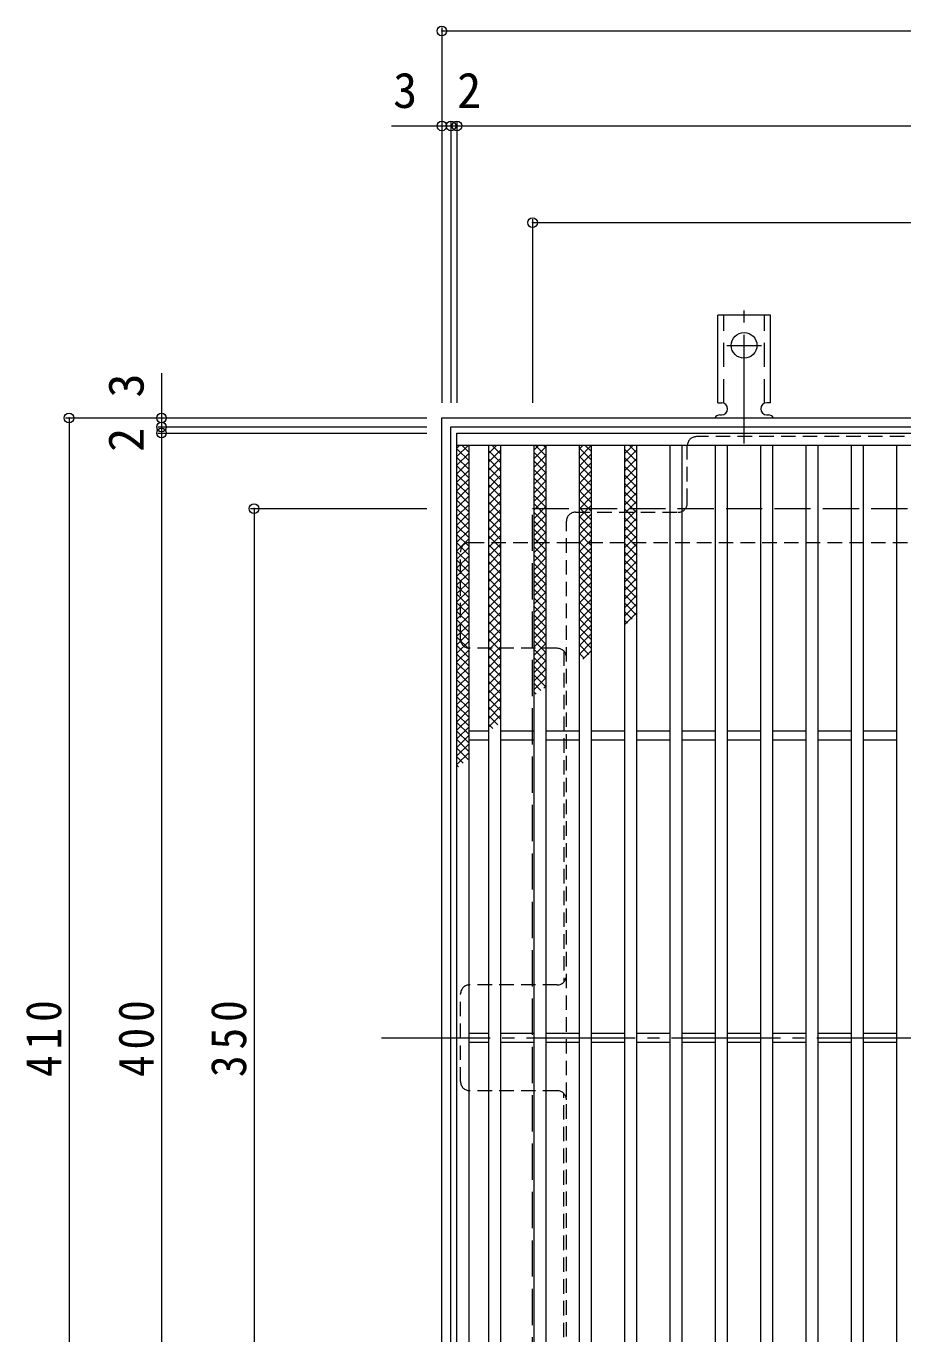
# Model space of a CAD drawing. Units: millimetres at full size, sheet at 1:4; details may follow other scales. Extents: x -837 to 1009, y -780 to 790.
# Drawn here: x -837.2 to -547.2, y 345.2 to 777.7 of the extents above; entities that cross this region are included whole.
import ezdxf
from ezdxf.enums import TextEntityAlignment as Align

# ---------------------------------------------------------------- set-up
doc = ezdxf.new("R2010")
doc.units = ezdxf.units.MM
doc.header["$LTSCALE"] = 4
doc.header["$PDMODE"] = 32
doc.header["$PDSIZE"] = 3.2
for name, pattern in [('CHAIN2', [12, 9, -1, 1, -1]), ('DASHED1', [1.8, 1.2, -0.6]), ('DASHED2', [3, 2, -1]), ('DASHED3', [4, 3, -1])]:
    doc.linetypes.add(name, pattern=pattern)
for name, color, linetype, lineweight in [('A-1_躯体', 2, 'Continuous', 9), ('A-2_仕上', 3, 'Continuous', 9), ('A-4_その他', 7, 'Continuous', 9), ('A-7_ハッチ', 2, 'Continuous', 9), ('A-9_ｸｳﾁｮｳｷ', 6, 'Continuous', 9), ('A-A_ﾊｯﾁ-ﾜｸ', 3, 'Continuous', 9)]:
    doc.layers.add(name, color=color, linetype=linetype, lineweight=lineweight)
doc.styles.add('ＭＳ ゴシック', font='')
doc.styles.get('ＭＳ ゴシック').set_extended_font_data('MS Gothic')

msp = doc.modelspace()

# ---------------------------------------------------------------- linework, layer by layer
at = {"layer": 'A-1_躯体'}
for points in [[(-699.713, 238.162), (-699.713, 648.162), (-289.713, 648.162), (-289.713, 238.162)], [(-696.713, 241.162), (-696.713, 645.162), (-292.713, 645.162), (-292.713, 241.162)]]:
    msp.add_lwpolyline(points, close=True, dxfattribs=at)
at = {"layer": 'A-1_躯体', "linetype": 'DASHED3'}
msp.add_lwpolyline([(-669.713, 268.162), (-669.713, 618.162), (-319.713, 618.162), (-319.713, 268.162)], close=True, dxfattribs=at)
at = {"layer": 'A-2_仕上'}
for p, q in [((-694.713, 639.162), (-294.713, 639.162)), ((-690.713, 247.162), (-690.713, 639.162)), ((-684.213, 247.162), (-684.213, 639.162)), ((-680.213, 247.162), (-680.213, 639.162)), ((-669.213, 247.162), (-669.213, 639.162)), ((-665.213, 247.162), (-665.213, 639.162)), ((-654.213, 247.162), (-654.213, 639.162)), ((-650.213, 247.162), (-650.213, 639.162)), ((-639.213, 247.162), (-639.213, 639.162)), ((-635.213, 247.162), (-635.213, 639.162)), ((-624.213, 247.162), (-624.213, 639.162)), ((-620.213, 247.162), (-620.213, 639.162)), ((-609.213, 247.162), (-609.213, 639.162)), ((-605.213, 247.162), (-605.213, 639.162)), ((-594.213, 247.162), (-594.213, 639.162)), ((-590.213, 247.162), (-590.213, 639.162)), ((-579.213, 247.162), (-579.213, 639.162)), ((-575.213, 247.162), (-575.213, 639.162)), ((-564.213, 247.162), (-564.213, 639.162)), ((-560.213, 247.162), (-560.213, 639.162)), ((-549.213, 247.162), (-549.213, 639.162)), ((-690.713, 544.662), (-684.213, 544.662)), ((-690.713, 541.662), (-684.213, 541.662)), ((-680.213, 544.662), (-669.213, 544.662)), ((-680.213, 541.662), (-669.213, 541.662)), ((-665.213, 544.662), (-654.213, 544.662)), ((-665.213, 541.662), (-654.213, 541.662)), ((-650.213, 544.662), (-639.213, 544.662)), ((-650.213, 541.662), (-639.213, 541.662)), ((-635.213, 544.662), (-624.213, 544.662)), ((-635.213, 541.662), (-624.213, 541.662)), ((-620.213, 544.662), (-609.213, 544.662)), ((-620.213, 541.662), (-609.213, 541.662)), ((-605.213, 544.662), (-594.213, 544.662)), ((-605.213, 541.662), (-594.213, 541.662)), ((-590.213, 544.662), (-579.213, 544.662)), ((-590.213, 541.662), (-579.213, 541.662)), ((-575.213, 544.662), (-564.213, 544.662)), ((-575.213, 541.662), (-564.213, 541.662)), ((-560.213, 544.662), (-549.213, 544.662)), ((-560.213, 541.662), (-549.213, 541.662)), ((-690.713, 444.662), (-684.213, 444.662)), ((-690.713, 441.662), (-684.213, 441.662)), ((-680.213, 444.662), (-669.213, 444.662)), ((-680.213, 441.662), (-669.213, 441.662)), ((-665.213, 444.662), (-654.213, 444.662)), ((-665.213, 441.662), (-654.213, 441.662)), ((-650.213, 444.662), (-639.213, 444.662)), ((-650.213, 441.662), (-639.213, 441.662)), ((-635.213, 444.662), (-624.213, 444.662)), ((-635.213, 441.662), (-624.213, 441.662)), ((-620.213, 444.662), (-609.213, 444.662)), ((-620.213, 441.662), (-609.213, 441.662)), ((-605.213, 444.662), (-594.213, 444.662)), ((-605.213, 441.662), (-594.213, 441.662)), ((-590.213, 444.662), (-579.213, 444.662)), ((-590.213, 441.662), (-579.213, 441.662)), ((-575.213, 444.662), (-564.213, 444.662)), ((-575.213, 441.662), (-564.213, 441.662)), ((-560.213, 444.662), (-549.213, 444.662)), ((-560.213, 441.662), (-549.213, 441.662))]:
    msp.add_line(p, q, dxfattribs=at)
msp.add_lwpolyline([(-694.713, 243.162), (-694.713, 643.162), (-294.713, 643.162), (-294.713, 243.162)], close=True, dxfattribs=at)
at = {"layer": 'A-4_その他'}
for p, q in [((-699.713, 777.325), (-699.713, 653.162)), ((-699.713, 776.125), (-289.713, 776.125)), ((-716.393, 744.737), (-696.713, 744.737)), ((-696.713, 745.937), (-696.713, 653.162)), ((-696.713, 744.737), (-694.713, 744.737)), ((-694.713, 745.937), (-694.713, 653.162)), ((-694.713, 744.737), (-294.713, 744.737)), ((-669.713, 713.941), (-669.713, 653.162)), ((-669.713, 712.741), (-319.713, 712.741)), ((-792.449, 662.926), (-792.449, 645.162)), ((-824.254, 648.162), (-704.713, 648.162)), ((-823.054, 648.162), (-823.054, 238.162)), ((-793.649, 645.162), (-704.713, 645.162)), ((-792.449, 645.162), (-792.449, 643.162)), ((-793.649, 643.162), (-704.713, 643.162)), ((-792.449, 643.162), (-792.449, 243.162)), ((-763.044, 618.162), (-704.713, 618.162)), ((-761.844, 618.162), (-761.844, 268.162))]:
    msp.add_line(p, q, dxfattribs=at)
for p in [(-699.713, 776.125), (-699.713, 744.737), (-696.713, 744.737), (-694.713, 744.737), (-669.713, 712.741), (-823.054, 648.162), (-792.449, 648.162), (-792.449, 645.162), (-792.449, 643.162), (-761.844, 618.162)]:
    msp.add_point(p, dxfattribs=at)
at = {"layer": 'A-7_ハッチ', "linetype": 'DASHED1'}
for p, q in [((-373.914, 641.966), (-615.512, 641.966)), ((-618.512, 619.966), (-618.512, 638.966)), ((-655.513, 616.966), (-621.512, 616.966)), ((-658.513, 272.359), (-658.513, 613.966)), ((-690.516, 606.966), (-658.513, 606.966)), ((-658.513, 606.966), (-330.913, 606.966)), ((-693.516, 574.965), (-693.516, 603.966)), ((-661.513, 571.965), (-690.516, 571.965)), ((-659.313, 571.004), (-659.313, 461.623)), ((-661.513, 460.663), (-690.516, 460.663)), ((-693.516, 428.662), (-693.516, 457.663)), ((-661.513, 425.662), (-690.516, 425.662)), ((-659.313, 315.32), (-659.313, 424.701))]:
    msp.add_line(p, q, dxfattribs=at)
at = {"layer": 'A-7_ハッチ', "linetype": 'CHAIN2'}
msp.add_line((-719.713, 443.162), (-269.713, 443.162), dxfattribs=at)
at = {"layer": 'A-7_ハッチ', "linetype": 'DASHED1'}
for centre, start, end in [((-615.512, 638.966), 90, 180), ((-621.512, 619.966), 270, 0), ((-655.513, 613.966), 90, 180), ((-690.516, 603.966), 90, 180), ((-690.516, 574.965), 180, 270), ((-661.513, 568.965), 0, 90), ((-661.513, 463.663), 270, 0), ((-690.516, 457.663), 90, 180), ((-690.516, 428.662), 180, 270), ((-661.513, 422.662), 0, 90)]:
    msp.add_arc(centre, 3, start, end, dxfattribs=at)
at = {"layer": 'A-9_ｸｳﾁｮｳｷ'}
for p, q in [((-694.713, 635.372), (-690.923, 639.163)), ((-694.713, 638.201), (-693.751, 639.163)), ((-694.713, 637.923), (-690.713, 633.924)), ((-694.713, 632.544), (-690.713, 636.544)), ((-693.124, 639.163), (-690.713, 636.752)), ((-684.213, 636.487), (-681.537, 639.163)), ((-684.213, 633.659), (-680.213, 637.659)), ((-684.213, 637.323), (-680.213, 633.323)), ((-683.226, 639.163), (-680.213, 636.151)), ((-680.397, 639.163), (-680.213, 638.98)), ((-669.213, 637.555), (-667.604, 639.163)), ((-669.213, 634.726), (-665.213, 638.726)), ((-669.213, 636.675), (-665.213, 632.675)), ((-669.213, 631.898), (-665.213, 635.898)), ((-668.873, 639.163), (-665.213, 635.503)), ((-666.045, 639.163), (-665.213, 638.332)), ((-654.213, 637.946), (-652.996, 639.163)), ((-654.213, 635.118), (-650.213, 639.118)), ((-654.213, 638.179), (-650.213, 634.179)), ((-654.213, 632.289), (-650.213, 636.29)), ((-652.368, 639.163), (-650.213, 637.007)), ((-639.213, 636.413), (-636.463, 639.163)), ((-639.213, 637.759), (-635.213, 633.759)), ((-639.213, 633.585), (-635.213, 637.585)), ((-637.789, 639.163), (-635.213, 636.587)), ((-694.713, 635.095), (-690.713, 631.094)), ((-694.713, 629.715), (-690.713, 633.715)), ((-694.713, 632.267), (-690.713, 628.266)), ((-684.213, 630.83), (-680.213, 634.83)), ((-684.213, 634.494), (-680.213, 630.495)), ((-684.213, 628.002), (-680.213, 632.002)), ((-684.213, 631.666), (-680.213, 627.666)), ((-669.213, 633.846), (-665.213, 629.846)), ((-669.213, 629.07), (-665.213, 633.069)), ((-654.213, 635.351), (-650.213, 631.351)), ((-654.213, 629.461), (-650.213, 633.461)), ((-654.213, 632.522), (-650.213, 628.522)), ((-639.213, 634.93), (-635.213, 630.93)), ((-639.213, 630.757), (-635.213, 634.757)), ((-639.213, 632.102), (-635.213, 628.102)), ((-639.213, 627.928), (-635.213, 631.928)), ((-694.713, 626.887), (-690.713, 630.886)), ((-694.713, 629.438), (-690.713, 625.438)), ((-694.713, 624.058), (-690.713, 628.058)), ((-684.213, 625.173), (-680.213, 629.174)), ((-684.213, 628.838), (-680.213, 624.837)), ((-669.213, 631.018), (-665.213, 627.018)), ((-669.213, 626.241), (-665.213, 630.241)), ((-669.213, 628.19), (-665.213, 624.189)), ((-669.213, 623.413), (-665.213, 627.413)), ((-654.213, 626.633), (-650.213, 630.632)), ((-654.213, 629.694), (-650.213, 625.693)), ((-654.213, 623.804), (-650.213, 627.804)), ((-639.213, 629.274), (-635.213, 625.273)), ((-639.213, 625.1), (-635.213, 629.1)), ((-694.713, 626.61), (-690.713, 622.61)), ((-694.713, 621.23), (-690.713, 625.23)), ((-694.713, 623.781), (-690.713, 619.781)), ((-684.213, 622.345), (-680.213, 626.345)), ((-684.213, 626.009), (-680.213, 622.009)), ((-684.213, 619.516), (-680.213, 623.516)), ((-684.213, 623.18), (-680.213, 619.18)), ((-669.213, 625.361), (-665.213, 621.361)), ((-669.213, 620.584), (-665.213, 624.585)), ((-654.213, 626.865), (-650.213, 622.865)), ((-654.213, 620.976), (-650.213, 624.976)), ((-654.213, 624.037), (-650.213, 620.037)), ((-639.213, 626.445), (-635.213, 622.445)), ((-639.213, 622.271), (-635.213, 626.271)), ((-639.213, 623.616), (-635.213, 619.617)), ((-639.213, 619.443), (-635.213, 623.443)), ((-694.713, 618.402), (-690.713, 622.402)), ((-694.713, 620.953), (-690.713, 616.953)), ((-694.713, 615.573), (-690.713, 619.573)), ((-684.213, 616.688), (-680.213, 620.688)), ((-684.213, 620.352), (-680.213, 616.352)), ((-669.213, 622.532), (-665.213, 618.533)), ((-669.213, 617.756), (-665.213, 621.756)), ((-669.213, 619.704), (-665.213, 615.704)), ((-669.213, 614.927), (-665.213, 618.927)), ((-654.213, 618.147), (-650.213, 622.147)), ((-654.213, 621.208), (-650.213, 617.208)), ((-654.213, 615.319), (-650.213, 619.319)), ((-639.213, 620.788), (-635.213, 616.788)), ((-639.213, 616.614), (-635.213, 620.614)), ((-694.713, 618.124), (-690.713, 614.125)), ((-694.713, 612.744), (-690.713, 616.745)), ((-694.713, 615.296), (-690.713, 611.296)), ((-684.213, 613.86), (-680.213, 617.86)), ((-684.213, 617.524), (-680.213, 613.524)), ((-684.213, 611.031), (-680.213, 615.031)), ((-684.213, 614.695), (-680.213, 610.696)), ((-669.213, 616.876), (-665.213, 612.876)), ((-669.213, 612.099), (-665.213, 616.099)), ((-654.213, 618.38), (-650.213, 614.38)), ((-654.213, 612.49), (-650.213, 616.491)), ((-654.213, 615.551), (-650.213, 611.552)), ((-639.213, 617.96), (-635.213, 613.96)), ((-639.213, 613.786), (-635.213, 617.786)), ((-639.213, 615.131), (-635.213, 611.132)), ((-639.213, 610.958), (-635.213, 614.958)), ((-694.713, 609.916), (-690.713, 613.917)), ((-694.713, 612.468), (-690.713, 608.467)), ((-694.713, 607.088), (-690.713, 611.087)), ((-684.213, 608.203), (-680.213, 612.203)), ((-684.213, 611.867), (-680.213, 607.867)), ((-669.213, 614.047), (-665.213, 610.047)), ((-669.213, 609.271), (-665.213, 613.271)), ((-669.213, 611.219), (-665.213, 607.219)), ((-669.213, 606.442), (-665.213, 610.442)), ((-654.213, 609.662), (-650.213, 613.662)), ((-654.213, 612.723), (-650.213, 608.723)), ((-654.213, 606.834), (-650.213, 610.833)), ((-654.213, 609.895), (-650.213, 605.894)), ((-639.213, 612.303), (-635.213, 608.303)), ((-639.213, 608.129), (-635.213, 612.129)), ((-694.713, 609.639), (-690.713, 605.639)), ((-694.713, 604.259), (-690.713, 608.259)), ((-694.713, 606.811), (-690.713, 602.811)), ((-684.213, 605.374), (-680.213, 609.375)), ((-684.213, 609.039), (-680.213, 605.038)), ((-684.213, 602.546), (-680.213, 606.546)), ((-684.213, 606.21), (-680.213, 602.21)), ((-669.213, 608.391), (-665.213, 604.39)), ((-669.213, 603.614), (-665.213, 607.614)), ((-669.213, 605.562), (-665.213, 601.562)), ((-654.213, 604.005), (-650.213, 608.005)), ((-654.213, 607.066), (-650.213, 603.066)), ((-639.213, 609.475), (-635.213, 605.474)), ((-639.213, 605.301), (-635.213, 609.301)), ((-639.213, 606.646), (-635.213, 602.646)), ((-639.213, 602.472), (-635.213, 606.472)), ((-694.713, 601.431), (-690.713, 605.431)), ((-694.713, 603.982), (-690.713, 599.982)), ((-694.713, 598.603), (-690.713, 602.603)), ((-694.713, 601.154), (-690.713, 597.154)), ((-684.213, 599.717), (-680.213, 603.717)), ((-684.213, 603.381), (-680.213, 599.382)), ((-669.213, 600.785), (-665.213, 604.786)), ((-669.213, 602.734), (-665.213, 598.734)), ((-669.213, 597.957), (-665.213, 601.957)), ((-654.213, 601.177), (-650.213, 605.177)), ((-654.213, 604.238), (-650.213, 600.238)), ((-654.213, 598.348), (-650.213, 602.348)), ((-654.213, 601.409), (-650.213, 597.409)), ((-639.213, 603.817), (-635.213, 599.818)), ((-639.213, 599.644), (-635.213, 603.644)), ((-694.713, 595.774), (-690.713, 599.774)), ((-694.713, 598.325), (-690.713, 594.326)), ((-694.713, 592.945), (-690.713, 596.946)), ((-684.213, 596.889), (-680.213, 600.889)), ((-684.213, 600.553), (-680.213, 596.553)), ((-684.213, 594.061), (-680.213, 598.061)), ((-684.213, 597.725), (-680.213, 593.725)), ((-669.213, 599.905), (-665.213, 595.905)), ((-669.213, 595.128), (-665.213, 599.128)), ((-669.213, 597.077), (-665.213, 593.077)), ((-654.213, 595.52), (-650.213, 599.52)), ((-654.213, 598.581), (-650.213, 594.581)), ((-639.213, 600.989), (-635.213, 596.989)), ((-639.213, 596.816), (-635.213, 600.815)), ((-639.213, 598.161), (-635.213, 594.161)), ((-639.213, 593.987), (-635.213, 597.987)), ((-694.713, 595.497), (-690.713, 591.497)), ((-694.713, 590.117), (-690.713, 594.117)), ((-694.713, 592.669), (-690.713, 588.669)), ((-684.213, 591.233), (-680.213, 595.232)), ((-684.213, 594.897), (-680.213, 590.897)), ((-669.213, 592.3), (-665.213, 596.3)), ((-669.213, 594.248), (-665.213, 590.249)), ((-669.213, 589.472), (-665.213, 593.472)), ((-654.213, 592.691), (-650.213, 596.692)), ((-654.213, 595.752), (-650.213, 591.753)), ((-654.213, 589.863), (-650.213, 593.863)), ((-654.213, 592.924), (-650.213, 588.924)), ((-639.213, 595.333), (-635.213, 591.333)), ((-639.213, 591.158), (-635.213, 595.159)), ((-639.213, 592.504), (-635.213, 588.504)), ((-694.713, 587.289), (-690.713, 591.289)), ((-694.713, 589.84), (-690.713, 585.84)), ((-694.713, 584.46), (-690.713, 588.46)), ((-684.213, 588.404), (-680.213, 592.404)), ((-684.213, 592.068), (-680.213, 588.068)), ((-684.213, 585.575), (-680.213, 589.576)), ((-684.213, 589.24), (-680.213, 585.239)), ((-669.213, 591.42), (-665.213, 587.42)), ((-669.213, 586.644), (-665.213, 590.643)), ((-669.213, 588.592), (-665.213, 584.591)), ((-654.213, 587.035), (-650.213, 591.034)), ((-654.213, 590.096), (-650.213, 586.096)), ((-654.213, 584.206), (-650.213, 588.206)), ((-639.213, 588.33), (-635.213, 592.331)), ((-639.213, 589.676), (-635.213, 585.675)), ((-639.213, 585.502), (-635.213, 589.501)), ((-694.713, 587.012), (-690.713, 583.012)), ((-694.713, 581.632), (-690.713, 585.632)), ((-694.713, 584.184), (-690.713, 580.183)), ((-684.213, 582.747), (-680.213, 586.747)), ((-684.213, 586.411), (-680.213, 582.411)), ((-684.213, 579.919), (-680.213, 583.918)), ((-669.213, 583.814), (-665.213, 587.815)), ((-669.213, 585.763), (-665.213, 581.763)), ((-669.213, 580.986), (-665.213, 584.987)), ((-654.213, 587.267), (-650.213, 583.267)), ((-654.213, 581.378), (-650.213, 585.378)), ((-654.213, 584.439), (-650.213, 580.439)), ((-639.213, 586.847), (-635.213, 582.847)), ((-639.213, 582.673), (-635.213, 586.673)), ((-639.213, 584.019), (-636.757, 581.563)), ((-639.213, 579.845), (-635.213, 583.845)), ((-694.713, 578.804), (-690.713, 582.804)), ((-694.713, 581.355), (-690.713, 577.355)), ((-694.713, 575.975), (-690.713, 579.975)), ((-684.213, 583.583), (-680.213, 579.583)), ((-684.213, 577.09), (-680.213, 581.09)), ((-684.213, 580.754), (-680.213, 576.754)), ((-669.213, 582.934), (-665.213, 578.935)), ((-669.213, 578.158), (-665.213, 582.158)), ((-669.213, 580.106), (-665.213, 576.106)), ((-654.213, 578.55), (-650.213, 582.549)), ((-654.213, 581.611), (-650.213, 577.61)), ((-654.213, 575.721), (-650.213, 579.721)), ((-639.213, 581.19), (-638.345, 580.322)), ((-694.713, 578.526), (-690.713, 574.527)), ((-694.713, 573.146), (-690.713, 577.147)), ((-694.713, 575.698), (-690.713, 571.698)), ((-684.213, 574.262), (-680.213, 578.262)), ((-684.213, 577.926), (-680.213, 573.926)), ((-684.213, 571.434), (-680.213, 575.433)), ((-669.213, 575.33), (-665.213, 579.329)), ((-669.213, 577.278), (-665.213, 573.278)), ((-669.213, 572.501), (-665.213, 576.501)), ((-654.213, 578.782), (-650.213, 574.782)), ((-654.213, 572.892), (-650.213, 576.893)), ((-654.213, 575.953), (-650.213, 571.954)), ((-694.713, 570.318), (-690.713, 574.318)), ((-694.713, 572.87), (-690.713, 568.87)), ((-694.713, 567.49), (-690.713, 571.49)), ((-684.213, 575.097), (-680.213, 571.098)), ((-684.213, 568.605), (-680.213, 572.605)), ((-684.213, 572.269), (-680.213, 568.269)), ((-669.213, 574.45), (-665.213, 570.45)), ((-669.213, 569.673), (-665.213, 573.673)), ((-669.213, 571.621), (-665.213, 567.621)), ((-654.213, 570.064), (-650.213, 574.064)), ((-654.213, 573.125), (-651.051, 569.964)), ((-653.03, 568.419), (-650.213, 571.235)), ((-694.713, 570.041), (-690.713, 566.041)), ((-694.713, 564.662), (-690.713, 568.661)), ((-694.713, 567.213), (-690.713, 563.213)), ((-684.213, 565.776), (-680.213, 569.777)), ((-684.213, 569.441), (-680.213, 565.44)), ((-684.213, 562.948), (-680.213, 566.948)), ((-684.213, 566.612), (-680.213, 562.612)), ((-669.213, 566.844), (-665.213, 570.844)), ((-669.213, 568.793), (-665.213, 564.792)), ((-669.213, 564.015), (-665.213, 568.016)), ((-654.213, 570.297), (-652.639, 568.723)), ((-694.713, 561.833), (-690.713, 565.833)), ((-694.713, 564.385), (-690.713, 560.384)), ((-694.713, 559.005), (-690.713, 563.005)), ((-684.213, 560.12), (-680.213, 564.12)), ((-684.213, 563.784), (-680.213, 559.784)), ((-669.213, 565.964), (-665.213, 561.964)), ((-669.213, 561.187), (-665.213, 565.187)), ((-669.213, 563.136), (-665.345, 559.269)), ((-669.213, 558.359), (-665.213, 562.359)), ((-694.713, 561.556), (-690.713, 557.556)), ((-694.713, 556.176), (-690.713, 560.176)), ((-694.713, 558.727), (-690.713, 554.728)), ((-684.213, 557.291), (-680.213, 561.291)), ((-684.213, 560.955), (-680.213, 556.955)), ((-684.213, 554.463), (-680.213, 558.463)), ((-684.213, 558.127), (-680.213, 554.127)), ((-669.213, 560.307), (-666.934, 558.028)), ((-665.935, 558.809), (-665.213, 559.53)), ((-694.713, 553.348), (-690.713, 557.348)), ((-694.713, 555.899), (-690.713, 551.899)), ((-694.713, 550.519), (-690.713, 554.519)), ((-684.213, 551.635), (-680.213, 555.635)), ((-684.213, 555.298), (-680.213, 551.299)), ((-669.213, 557.479), (-668.522, 556.789)), ((-694.713, 553.071), (-690.713, 549.071)), ((-694.713, 547.691), (-690.713, 551.691)), ((-694.713, 550.242), (-690.713, 546.243)), ((-684.213, 548.806), (-680.213, 552.806)), ((-684.213, 552.47), (-680.213, 548.47)), ((-684.213, 545.977), (-680.213, 549.978)), ((-684.213, 549.642), (-681.229, 546.657)), ((-694.713, 544.863), (-690.713, 548.863)), ((-694.713, 547.414), (-690.713, 543.414)), ((-694.713, 542.034), (-690.713, 546.034)), ((-684.213, 546.813), (-682.817, 545.417)), ((-694.713, 544.586), (-690.713, 540.585)), ((-694.713, 539.206), (-690.713, 543.206)), ((-694.713, 541.758), (-690.713, 537.757)), ((-694.713, 536.377), (-690.713, 540.377)), ((-694.713, 538.928), (-691.023, 535.239)), ((-694.713, 533.549), (-690.713, 537.549)), ((-694.713, 536.1), (-692.611, 533.998)), ((-694.713, 533.272), (-694.199, 532.758))]:
    msp.add_line(p, q, dxfattribs=at)
at = {"layer": 'A-A_ﾊｯﾁ-ﾜｸ', "color": 7, "linetype": 'CHAIN2'}
for p, q in [((-599.713, 639.694), (-599.713, 687.095)), ((-605.489, 672.162), (-593.937, 672.162))]:
    msp.add_line(p, q, dxfattribs=at)
at = {"layer": 'A-A_ﾊｯﾁ-ﾜｸ'}
for p, q in [((-608.463, 653.162), (-608.463, 682.162)), ((-590.963, 682.162), (-608.463, 682.162)), ((-590.963, 653.162), (-590.963, 682.162)), ((-608.463, 653.162), (-607.213, 653.162)), ((-590.963, 653.162), (-592.213, 653.162)), ((-607.713, 649.162), (-607.213, 649.162)), ((-592.218, 649.162), (-591.704, 649.162))]:
    msp.add_line(p, q, dxfattribs=at)
at = {"layer": 'A-A_ﾊｯﾁ-ﾜｸ', "linetype": 'DASHED2'}
for p, q in [((-606.463, 653.016), (-606.463, 682.162)), ((-592.963, 653.016), (-592.963, 682.162))]:
    msp.add_line(p, q, dxfattribs=at)
at = {"layer": 'A-A_ﾊｯﾁ-ﾜｸ'}
msp.add_circle((-599.713, 672.162), 4.25, dxfattribs=at)
for centre, start, end in [((-607.213, 651.162), 270, 90), ((-592.213, 651.162), 90, 269.86671), ((-607.713, 647.162), 90.27597, 150.00049), ((-591.713, 647.162), 29.99928, 89.75838)]:
    msp.add_arc(centre, 2, start, end, dxfattribs=at)

# ---------------------------------------------------------------- texts
at = {"layer": 'A-4_その他', "color": 2, "style": 'ＭＳ ゴシック'}
for s, p in [('3', (-715.842, 747.137)), ('2', (-694.671, 747.137))]:
    msp.add_text(s, height=11.73, dxfattribs=at).set_placement(p, align=Align.BOTTOM_LEFT)
for s, p in [('3', (-794.849, 654.887)), ('2', (-794.849, 636.926))]:
    msp.add_text(s, height=11.73, rotation=90, dxfattribs=at).set_placement(p, align=Align.BOTTOM_LEFT)
at = {"layer": 'A-4_その他', "color": 2, "char_height": 11.73, "attachment_point": 7, "rotation": 90, "style": 'ＭＳ ゴシック'}
for s, insert in [('\\T1.27;\\W0.9;410', (-825.454, 430.162)), ('\\T1.27;\\W0.9;400', (-794.849, 430.162)), ('\\T1.27;\\W0.9;350', (-764.244, 430.162))]:
    msp.add_mtext(s, dxfattribs=dict(at, insert=insert))

doc.saveas('drawing.dxf')
